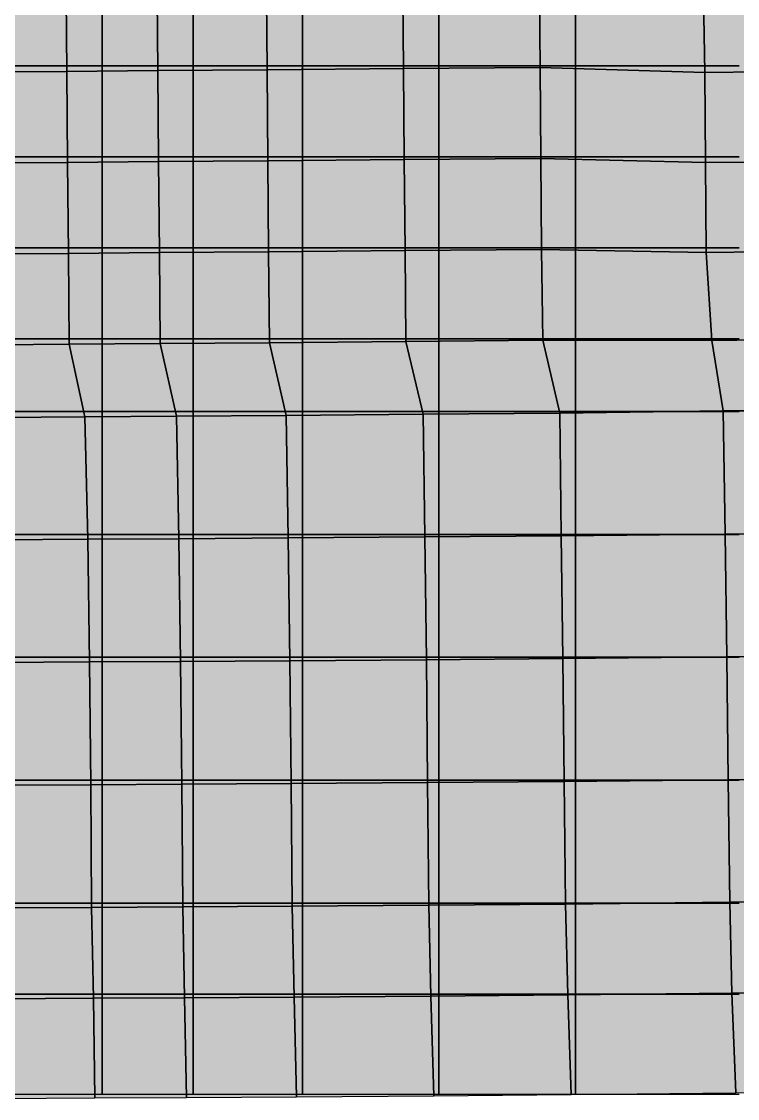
# Model space of a CAD drawing. Header units: inches. Extents: x -100 to 100, y -42 to 41.
# Drawn here: x 31.41 to 39.28, y -41.45 to -29.61 of the extents above; entities that cross this region are included whole.
import ezdxf

# ---------------------------------------------------------------- set-up
doc = ezdxf.new("R2010")
doc.units = ezdxf.units.IN
doc.header["$MEASUREMENT"] = 0
for name, color, linetype in [('Mesh-Ag1', 7, 'Continuous'), ('Mesh-CDM(50%)_Ac1①', 7, 'Continuous'), ('Mesh-CDM(50%)_Acs', 7, 'Continuous'), ('Mesh-Dc1', 7, 'Continuous'), ('Mesh-Dg1', 7, 'Continuous'), ('Mesh-Ds1', 7, 'Continuous'), ('Mesh-MPC', 7, 'Continuous'), ('Mesh-SCP(30%)_Ac1①', 7, 'Continuous'), ('Mesh-SCP(30%)_Acs', 7, 'Continuous'), ('Undeformed Mesh-Ag1', 7, 'Continuous'), ('Undeformed Mesh-CDM(50%)_Ac1①', 7, 'Continuous'), ('Undeformed Mesh-CDM(50%)_Acs', 7, 'Continuous'), ('Undeformed Mesh-Dc1', 7, 'Continuous'), ('Undeformed Mesh-Dg1', 7, 'Continuous'), ('Undeformed Mesh-Ds1', 7, 'Continuous'), ('Undeformed Mesh-MPC', 7, 'Continuous'), ('Undeformed Mesh-SCP(30%)_Ac1①', 7, 'Continuous'), ('Undeformed Mesh-SCP(30%)_Acs', 7, 'Continuous')]:
    doc.layers.add(name, color=color, linetype=linetype)

msp = doc.modelspace()

# ---------------------------------------------------------------- linework, layer by layer
at = {"color": 7, "true_color": 0xffffff, "transparency": 33554687}
for p, q in [((37.1109, -30.11954), (37.1109, -30.11954)), ((37.12, -31.11919), (37.12, -31.11919)), ((37.1284, -32.11906), (37.1284, -32.11906)), ((37.1408, -33.11653), (37.1408, -33.11653))]:
    msp.add_line(p, q, dxfattribs=at)
for points in [[(30.7978, -28.57143), (31.9108, -30.16233), (31.898, -28.56258)], [(30.7978, -28.57143), (30.8105, -30.17102), (31.9108, -30.16233)], [(32.8981, -28.55443), (31.898, -28.56258), (31.9108, -30.16233)], [(32.8981, -28.55443), (31.9108, -30.16233), (32.911, -30.15406)], [(34.0982, -28.54417), (32.8981, -28.55443), (32.911, -30.15406)], [(34.0982, -28.54417), (32.911, -30.15406), (34.1111, -30.1442)], [(35.598, -28.53149), (34.0982, -28.54417), (34.1111, -30.1442)], [(35.598, -28.53149), (34.1111, -30.1442), (35.6113, -30.13141)], [(37.0978, -28.51874), (35.598, -28.53149), (35.6113, -30.13141)], [(37.0978, -28.51874), (35.6113, -30.13141), (37.1109, -30.11954)], [(38.8965, -28.58431), (37.0978, -28.51874), (37.1109, -30.11954)], [(38.8965, -28.58431), (37.1109, -30.11954), (38.9227, -30.17404)], [(40.4004, -28.56038), (38.8965, -28.58431), (38.9227, -30.17404)], [(40.4004, -28.56038), (38.9227, -30.17404), (40.4284, -30.16042)], [(30.8105, -30.17102), (31.919, -31.162), (31.9108, -30.16233)], [(30.8105, -30.17102), (30.8187, -31.17078), (31.919, -31.162)], [(31.919, -31.162), (32.911, -30.15406), (31.9108, -30.16233)], [(31.919, -31.162), (32.9192, -31.15396), (32.911, -30.15406)], [(32.9192, -31.15396), (34.1111, -30.1442), (32.911, -30.15406)], [(32.9192, -31.15396), (34.1195, -31.1439), (34.1111, -30.1442)], [(35.6195, -31.1316), (35.6113, -30.13141), (34.1111, -30.1442)], [(35.6195, -31.1316), (34.1111, -30.1442), (34.1195, -31.1439)], [(37.12, -31.11919), (37.1109, -30.11954), (35.6113, -30.13141)], [(37.12, -31.11919), (35.6113, -30.13141), (35.6195, -31.1316)], [(37.1109, -30.11954), (37.12, -31.11919), (38.9289, -31.16291)], [(37.1109, -30.11954), (38.9289, -31.16291), (38.9227, -30.17404)], [(38.9289, -31.16291), (40.4284, -30.16042), (38.9227, -30.17404)], [(38.9289, -31.16291), (40.446, -31.15634), (40.4284, -30.16042)], [(31.919, -31.162), (30.8187, -31.17078), (30.8269, -32.17039)], [(31.919, -31.162), (30.8269, -32.17039), (31.9273, -32.16177)], [(32.9192, -31.15396), (31.919, -31.162), (31.9273, -32.16177)], [(32.9192, -31.15396), (31.9273, -32.16177), (32.9276, -32.15364)], [(34.1195, -31.1439), (32.9192, -31.15396), (32.9276, -32.15364)], [(34.1195, -31.1439), (32.9276, -32.15364), (34.1278, -32.14382)], [(35.6195, -31.1316), (34.1195, -31.1439), (34.1278, -32.14382)], [(35.6195, -31.1316), (34.1278, -32.14382), (35.6283, -32.13128)], [(37.12, -31.11919), (35.6195, -31.1316), (35.6283, -32.13128)], [(37.12, -31.11919), (35.6283, -32.13128), (37.1284, -32.11906)], [(37.12, -31.11919), (37.1284, -32.11906), (38.9369, -32.15333)], [(37.12, -31.11919), (38.9369, -32.15333), (38.9289, -31.16291)], [(40.446, -31.15634), (38.9289, -31.16291), (38.9369, -32.15333)], [(40.446, -31.15634), (38.9369, -32.15333), (40.4717, -32.1314)], [(30.8354, -33.17001), (31.9273, -32.16177), (30.8269, -32.17039)], [(30.8354, -33.17001), (31.9359, -33.16136), (31.9273, -32.16177)], [(31.9359, -33.16136), (32.9276, -32.15364), (31.9273, -32.16177)], [(31.9359, -33.16136), (32.9362, -33.15346), (32.9276, -32.15364)], [(32.9362, -33.15346), (34.1278, -32.14382), (32.9276, -32.15364)], [(32.9362, -33.15346), (34.1366, -33.14352), (34.1278, -32.14382)], [(34.1366, -33.14352), (35.6283, -32.13128), (34.1278, -32.14382)], [(34.1366, -33.14352), (35.6368, -33.13104), (35.6283, -32.13128)], [(35.6368, -33.13104), (37.1284, -32.11906), (35.6283, -32.13128)], [(35.6368, -33.13104), (37.1408, -33.11653), (37.1284, -32.11906)], [(37.1408, -33.11653), (38.9369, -32.15333), (37.1284, -32.11906)], [(37.1408, -33.11653), (39.0008, -33.11781), (38.9369, -32.15333)], [(39.0008, -33.11781), (40.4717, -32.1314), (38.9369, -32.15333)], [(39.0008, -33.11781), (40.5642, -33.101452), (40.4717, -32.1314)], [(35.8259, -33.92874), (37.1408, -33.11653), (35.6368, -33.13104)], [(35.8259, -33.92874), (37.3274, -33.91586), (37.1408, -33.11653)], [(37.3274, -33.91586), (39.0008, -33.11781), (37.1408, -33.11653)], [(37.3274, -33.91586), (39.1233, -33.893619), (39.0008, -33.11781)], [(39.1233, -33.893619), (40.5642, -33.101452), (39.0008, -33.11781)], [(39.1233, -33.893619), (40.6239, -33.891562), (40.5642, -33.101452)], [(31.002, -33.96636), (31.9359, -33.16136), (30.8354, -33.17001)], [(31.002, -33.96636), (32.1093, -33.95934), (31.9359, -33.16136)], [(32.1093, -33.95934), (32.9362, -33.15346), (31.9359, -33.16136)], [(32.1093, -33.95934), (33.115, -33.9507), (32.9362, -33.15346)], [(33.115, -33.9507), (34.1366, -33.14352), (32.9362, -33.15346)], [(33.115, -33.9507), (34.3202, -33.94258), (34.1366, -33.14352)], [(34.3202, -33.94258), (35.6368, -33.13104), (34.1366, -33.14352)], [(34.3202, -33.94258), (35.8259, -33.92874), (35.6368, -33.13104)], [(32.1093, -33.95934), (33.1426, -35.29687), (33.115, -33.9507)], [(34.3443, -35.28867), (34.3202, -33.94258), (33.115, -33.9507)], [(34.3443, -35.28867), (33.115, -33.9507), (33.1426, -35.29687)], [(34.3443, -35.28867), (35.8259, -33.92874), (34.3202, -33.94258)], [(34.3443, -35.28867), (35.844, -35.2777), (35.8259, -33.92874)], [(35.844, -35.2777), (37.3274, -33.91586), (35.8259, -33.92874)], [(35.844, -35.2777), (37.3445, -35.26504), (37.3274, -33.91586)], [(37.3445, -35.26504), (39.1233, -33.893619), (37.3274, -33.91586)], [(37.3445, -35.26504), (39.1457, -35.246498), (39.1233, -33.893619)], [(39.1457, -35.246498), (40.6239, -33.891562), (39.1233, -33.893619)], [(39.1457, -35.246498), (40.6482, -35.23594), (40.6239, -33.891562)], [(31.002, -33.96636), (32.1406, -35.30276), (32.1093, -33.95934)], [(31.002, -33.96636), (31.0368, -35.30927), (32.1406, -35.30276)], [(32.1093, -33.95934), (32.1406, -35.30276), (33.1426, -35.29687)], [(37.3624, -36.61406), (39.1457, -35.246498), (37.3445, -35.26504)], [(37.3624, -36.61406), (39.1632, -36.595868), (39.1457, -35.246498)], [(39.1632, -36.595868), (40.6482, -35.23594), (39.1457, -35.246498)], [(39.1632, -36.595868), (40.6656, -36.58221), (40.6482, -35.23594)], [(31.0368, -35.30927), (32.1594, -36.65059), (32.1406, -35.30276)], [(31.0368, -35.30927), (31.0584, -36.65559), (32.1594, -36.65059)], [(32.1594, -36.65059), (33.1426, -35.29687), (32.1406, -35.30276)], [(32.1594, -36.65059), (33.1601, -36.64527), (33.1426, -35.29687)], [(33.1601, -36.64527), (34.3443, -35.28867), (33.1426, -35.29687)], [(33.1601, -36.64527), (34.3603, -36.63813), (34.3443, -35.28867)], [(34.3603, -36.63813), (35.844, -35.2777), (34.3443, -35.28867)], [(34.3603, -36.63813), (35.8615, -36.62739), (35.844, -35.2777)], [(35.8615, -36.62739), (37.3445, -35.26504), (35.844, -35.2777)], [(35.8615, -36.62739), (37.3624, -36.61406), (37.3445, -35.26504)], [(31.0584, -36.65559), (32.1727, -37.99956), (32.1594, -36.65059)], [(31.0584, -36.65559), (31.0717, -38.00423), (32.1727, -37.99956)], [(32.1594, -36.65059), (33.1733, -37.9945), (33.1601, -36.64527)], [(32.1594, -36.65059), (32.1727, -37.99956), (33.1733, -37.9945)], [(33.1601, -36.64527), (34.3746, -37.98712), (34.3603, -36.63813)], [(33.1601, -36.64527), (33.1733, -37.9945), (34.3746, -37.98712)], [(35.8759, -37.97621), (35.8615, -36.62739), (34.3603, -36.63813)], [(35.8759, -37.97621), (34.3603, -36.63813), (34.3746, -37.98712)], [(35.8759, -37.97621), (37.3624, -36.61406), (35.8615, -36.62739)], [(35.8759, -37.97621), (37.3773, -37.96308), (37.3624, -36.61406)], [(37.3773, -37.96308), (39.1632, -36.595868), (37.3624, -36.61406)], [(37.3773, -37.96308), (39.1796, -37.944491), (39.1632, -36.595868)], [(39.1796, -37.944491), (40.6656, -36.58221), (39.1632, -36.595868)], [(39.1796, -37.944491), (40.6835, -37.92792), (40.6656, -36.58221)], [(35.8891, -39.32432), (35.8759, -37.97621), (34.3746, -37.98712)], [(37.3773, -37.96308), (35.8759, -37.97621), (35.8891, -39.32432)], [(37.3773, -37.96308), (35.8891, -39.32432), (37.3923, -39.3108)], [(37.3923, -39.3108), (39.1796, -37.944491), (37.3773, -37.96308)], [(37.3923, -39.3108), (39.1972, -39.291363), (39.1796, -37.944491)], [(39.1972, -39.291363), (40.6835, -37.92792), (39.1796, -37.944491)], [(39.1972, -39.291363), (40.70237, -39.2729), (40.6835, -37.92792)], [(31.0717, -38.00423), (32.1826, -39.34798), (32.1727, -37.99956)], [(31.0717, -38.00423), (31.081, -39.3526), (32.1826, -39.34798)], [(33.1733, -37.9945), (32.1727, -37.99956), (32.1826, -39.34798)], [(33.1733, -37.9945), (32.1826, -39.34798), (33.1845, -39.3427)], [(33.1845, -39.3427), (34.3746, -37.98712), (33.1733, -37.9945)], [(33.1845, -39.3427), (34.3863, -39.33539), (34.3746, -37.98712)], [(35.8891, -39.32432), (34.3746, -37.98712), (34.3863, -39.33539)], [(40.70237, -39.2729), (39.1972, -39.291363), (39.2203, -40.28828)], [(40.70237, -39.2729), (39.2203, -40.28828), (40.726, -40.26872)], [(31.0998, -40.35055), (32.1826, -39.34798), (31.081, -39.3526)], [(31.0998, -40.35055), (32.20272, -40.34586), (32.1826, -39.34798)], [(32.20272, -40.34586), (33.1845, -39.3427), (32.1826, -39.34798)], [(32.20272, -40.34586), (33.20492, -40.34069), (33.1845, -39.3427)], [(34.3863, -39.33539), (33.1845, -39.3427), (33.20492, -40.34069)], [(34.3863, -39.33539), (33.20492, -40.34069), (34.40795, -40.33337)], [(35.91147, -40.32213), (35.8891, -39.32432), (34.3863, -39.33539)], [(35.91147, -40.32213), (34.3863, -39.33539), (34.40795, -40.33337)], [(35.91147, -40.32213), (37.3923, -39.3108), (35.8891, -39.32432)], [(35.91147, -40.32213), (37.41526, -40.30833), (37.3923, -39.3108)], [(39.1972, -39.291363), (37.3923, -39.3108), (37.41526, -40.30833)], [(39.1972, -39.291363), (37.41526, -40.30833), (39.2203, -40.28828)], [(32.20272, -40.34586), (31.0998, -40.35055), (31.11393, -41.44674)], [(32.20272, -40.34586), (31.11393, -41.44674), (32.21912, -41.4415)], [(33.20492, -40.34069), (32.20272, -40.34586), (32.21912, -41.4415)], [(33.20492, -40.34069), (32.21912, -41.4415), (33.22536, -41.43577)], [(34.43329, -41.42824), (34.40795, -40.33337), (33.20492, -40.34069)], [(34.43329, -41.42824), (33.20492, -40.34069), (33.22536, -41.43577)], [(35.944, -41.41682), (35.91147, -40.32213), (34.40795, -40.33337)], [(35.944, -41.41682), (34.40795, -40.33337), (34.43329, -41.42824)], [(37.41526, -40.30833), (35.91147, -40.32213), (35.944, -41.41682)], [(37.41526, -40.30833), (35.944, -41.41682), (37.45361, -41.403817)], [(37.41526, -40.30833), (39.26209, -41.38452), (39.2203, -40.28828)], [(37.41526, -40.30833), (37.45361, -41.403817), (39.26209, -41.38452)], [(40.726, -40.26872), (39.2203, -40.28828), (39.26209, -41.38452)], [(40.726, -40.26872), (39.26209, -41.38452), (40.76522, -41.366)]]:
    msp.add_solid(points, dxfattribs=at)
at = {"layer": 'Mesh-Ag1', "color": 18, "true_color": 0x000000, "transparency": 33554559}
for p, q in [((37.1408, -33.11653), (35.6368, -33.13104)), ((37.3274, -33.91586), (37.1408, -33.11653)), ((39.0008, -33.11781), (37.1408, -33.11653)), ((37.1408, -33.11653), (37.3274, -33.91586)), ((40.5642, -33.101452), (39.0008, -33.11781)), ((39.1233, -33.893619), (39.0008, -33.11781)), ((39.0008, -33.11781), (39.1233, -33.893619)), ((31.9359, -33.16136), (30.8354, -33.17001)), ((32.9362, -33.15346), (31.9359, -33.16136)), ((32.1093, -33.95934), (31.9359, -33.16136)), ((31.9359, -33.16136), (32.1093, -33.95934)), ((34.1366, -33.14352), (32.9362, -33.15346)), ((33.115, -33.9507), (32.9362, -33.15346)), ((32.9362, -33.15346), (33.115, -33.9507)), ((35.6368, -33.13104), (34.1366, -33.14352)), ((34.3202, -33.94258), (34.1366, -33.14352)), ((34.1366, -33.14352), (34.3202, -33.94258)), ((35.8259, -33.92874), (35.6368, -33.13104)), ((35.6368, -33.13104), (35.8259, -33.92874)), ((32.1093, -33.95934), (33.115, -33.9507)), ((33.115, -33.9507), (34.3202, -33.94258)), ((34.3202, -33.94258), (35.8259, -33.92874)), ((35.8259, -33.92874), (37.3274, -33.91586)), ((37.3274, -33.91586), (39.1233, -33.893619)), ((39.1233, -33.893619), (40.6239, -33.891562)), ((31.002, -33.96636), (32.1093, -33.95934))]:
    msp.add_line(p, q, dxfattribs=at)
at = {"layer": 'Mesh-CDM(50%)_Ac1①', "color": 18, "true_color": 0x000000, "transparency": 33554559}
for p, q in [((31.9108, -30.16233), (31.898, -28.56258)), ((31.898, -28.56258), (31.9108, -30.16233)), ((32.911, -30.15406), (32.8981, -28.55443)), ((32.8981, -28.55443), (32.911, -30.15406)), ((34.1111, -30.1442), (34.0982, -28.54417)), ((34.0982, -28.54417), (34.1111, -30.1442)), ((35.6113, -30.13141), (35.598, -28.53149)), ((35.598, -28.53149), (35.6113, -30.13141)), ((37.1109, -30.11954), (37.0978, -28.51874)), ((30.8105, -30.17102), (31.9108, -30.16233)), ((31.9108, -30.16233), (32.911, -30.15406)), ((32.911, -30.15406), (34.1111, -30.1442)), ((34.1111, -30.1442), (35.6113, -30.13141)), ((35.6113, -30.13141), (37.1109, -30.11954))]:
    msp.add_line(p, q, dxfattribs=at)
at = {"layer": 'Mesh-CDM(50%)_Acs', "color": 18, "true_color": 0x000000, "transparency": 33554559}
for p, q in [((31.9108, -30.16233), (30.8105, -30.17102)), ((32.911, -30.15406), (31.9108, -30.16233)), ((31.919, -31.162), (31.9108, -30.16233)), ((31.9108, -30.16233), (31.919, -31.162)), ((34.1111, -30.1442), (32.911, -30.15406)), ((32.9192, -31.15396), (32.911, -30.15406)), ((32.911, -30.15406), (32.9192, -31.15396)), ((35.6113, -30.13141), (34.1111, -30.1442)), ((34.1195, -31.1439), (34.1111, -30.1442)), ((34.1111, -30.1442), (34.1195, -31.1439)), ((37.1109, -30.11954), (35.6113, -30.13141)), ((35.6195, -31.1316), (35.6113, -30.13141)), ((35.6113, -30.13141), (35.6195, -31.1316)), ((37.12, -31.11919), (37.1109, -30.11954)), ((31.919, -31.162), (30.8187, -31.17078)), ((30.8187, -31.17078), (31.919, -31.162)), ((32.9192, -31.15396), (31.919, -31.162)), ((31.919, -31.162), (32.9192, -31.15396)), ((31.9273, -32.16177), (31.919, -31.162)), ((31.919, -31.162), (31.9273, -32.16177)), ((34.1195, -31.1439), (32.9192, -31.15396)), ((32.9192, -31.15396), (34.1195, -31.1439)), ((32.9276, -32.15364), (32.9192, -31.15396)), ((32.9192, -31.15396), (32.9276, -32.15364)), ((35.6195, -31.1316), (34.1195, -31.1439)), ((34.1195, -31.1439), (35.6195, -31.1316)), ((34.1278, -32.14382), (34.1195, -31.1439)), ((34.1195, -31.1439), (34.1278, -32.14382)), ((37.12, -31.11919), (35.6195, -31.1316)), ((35.6195, -31.1316), (37.12, -31.11919)), ((35.6283, -32.13128), (35.6195, -31.1316)), ((35.6195, -31.1316), (35.6283, -32.13128)), ((37.1284, -32.11906), (37.12, -31.11919)), ((31.9273, -32.16177), (30.8269, -32.17039)), ((30.8269, -32.17039), (31.9273, -32.16177)), ((32.9276, -32.15364), (31.9273, -32.16177)), ((31.9273, -32.16177), (32.9276, -32.15364)), ((31.9359, -33.16136), (31.9273, -32.16177)), ((31.9273, -32.16177), (31.9359, -33.16136)), ((34.1278, -32.14382), (32.9276, -32.15364)), ((32.9276, -32.15364), (34.1278, -32.14382)), ((32.9362, -33.15346), (32.9276, -32.15364)), ((32.9276, -32.15364), (32.9362, -33.15346)), ((35.6283, -32.13128), (34.1278, -32.14382)), ((34.1278, -32.14382), (35.6283, -32.13128)), ((34.1366, -33.14352), (34.1278, -32.14382)), ((34.1278, -32.14382), (34.1366, -33.14352)), ((37.1284, -32.11906), (35.6283, -32.13128)), ((35.6283, -32.13128), (37.1284, -32.11906)), ((35.6368, -33.13104), (35.6283, -32.13128)), ((35.6283, -32.13128), (35.6368, -33.13104)), ((37.1408, -33.11653), (37.1284, -32.11906)), ((35.6368, -33.13104), (37.1408, -33.11653)), ((30.8354, -33.17001), (31.9359, -33.16136)), ((31.9359, -33.16136), (32.9362, -33.15346)), ((32.9362, -33.15346), (34.1366, -33.14352)), ((34.1366, -33.14352), (35.6368, -33.13104))]:
    msp.add_line(p, q, dxfattribs=at)
at = {"layer": 'Mesh-Dc1', "color": 18, "true_color": 0x000000, "transparency": 33554559}
for p, q in [((33.115, -33.9507), (32.1093, -33.95934)), ((34.3202, -33.94258), (33.115, -33.9507)), ((33.1426, -35.29687), (33.115, -33.9507)), ((33.115, -33.9507), (33.1426, -35.29687)), ((35.8259, -33.92874), (34.3202, -33.94258)), ((34.3443, -35.28867), (34.3202, -33.94258)), ((34.3202, -33.94258), (34.3443, -35.28867)), ((37.3274, -33.91586), (35.8259, -33.92874)), ((35.844, -35.2777), (35.8259, -33.92874)), ((35.8259, -33.92874), (35.844, -35.2777)), ((39.1233, -33.893619), (37.3274, -33.91586)), ((37.3445, -35.26504), (37.3274, -33.91586)), ((37.3274, -33.91586), (37.3445, -35.26504)), ((40.6239, -33.891562), (39.1233, -33.893619)), ((39.1457, -35.246498), (39.1233, -33.893619)), ((39.1233, -33.893619), (39.1457, -35.246498)), ((32.1093, -33.95934), (31.002, -33.96636)), ((32.1406, -35.30276), (32.1093, -33.95934)), ((32.1093, -33.95934), (32.1406, -35.30276)), ((39.1457, -35.246498), (37.3445, -35.26504)), ((37.3445, -35.26504), (39.1457, -35.246498)), ((40.6482, -35.23594), (39.1457, -35.246498)), ((39.1457, -35.246498), (40.6482, -35.23594)), ((39.1632, -36.595868), (39.1457, -35.246498)), ((39.1457, -35.246498), (39.1632, -36.595868)), ((32.1406, -35.30276), (31.0368, -35.30927)), ((31.0368, -35.30927), (32.1406, -35.30276)), ((33.1426, -35.29687), (32.1406, -35.30276)), ((32.1406, -35.30276), (33.1426, -35.29687)), ((32.1594, -36.65059), (32.1406, -35.30276)), ((32.1406, -35.30276), (32.1594, -36.65059)), ((34.3443, -35.28867), (33.1426, -35.29687)), ((33.1426, -35.29687), (34.3443, -35.28867)), ((33.1601, -36.64527), (33.1426, -35.29687)), ((33.1426, -35.29687), (33.1601, -36.64527)), ((35.844, -35.2777), (34.3443, -35.28867)), ((34.3443, -35.28867), (35.844, -35.2777)), ((34.3603, -36.63813), (34.3443, -35.28867)), ((34.3443, -35.28867), (34.3603, -36.63813)), ((37.3445, -35.26504), (35.844, -35.2777)), ((35.844, -35.2777), (37.3445, -35.26504)), ((35.8615, -36.62739), (35.844, -35.2777)), ((35.844, -35.2777), (35.8615, -36.62739)), ((37.3624, -36.61406), (37.3445, -35.26504)), ((37.3445, -35.26504), (37.3624, -36.61406)), ((32.1594, -36.65059), (31.0584, -36.65559)), ((31.0584, -36.65559), (32.1594, -36.65059)), ((33.1601, -36.64527), (32.1594, -36.65059)), ((32.1594, -36.65059), (33.1601, -36.64527)), ((32.1727, -37.99956), (32.1594, -36.65059)), ((32.1594, -36.65059), (32.1727, -37.99956)), ((34.3603, -36.63813), (33.1601, -36.64527)), ((33.1601, -36.64527), (34.3603, -36.63813)), ((33.1733, -37.9945), (33.1601, -36.64527)), ((33.1601, -36.64527), (33.1733, -37.9945)), ((35.8615, -36.62739), (34.3603, -36.63813)), ((34.3603, -36.63813), (35.8615, -36.62739)), ((34.3746, -37.98712), (34.3603, -36.63813)), ((34.3603, -36.63813), (34.3746, -37.98712)), ((37.3624, -36.61406), (35.8615, -36.62739)), ((35.8615, -36.62739), (37.3624, -36.61406)), ((35.8759, -37.97621), (35.8615, -36.62739)), ((35.8615, -36.62739), (35.8759, -37.97621)), ((39.1632, -36.595868), (37.3624, -36.61406)), ((37.3624, -36.61406), (39.1632, -36.595868)), ((37.3773, -37.96308), (37.3624, -36.61406)), ((37.3624, -36.61406), (37.3773, -37.96308)), ((40.6656, -36.58221), (39.1632, -36.595868)), ((39.1632, -36.595868), (40.6656, -36.58221)), ((39.1796, -37.944491), (39.1632, -36.595868)), ((39.1632, -36.595868), (39.1796, -37.944491)), ((34.3746, -37.98712), (35.8759, -37.97621)), ((35.8759, -37.97621), (34.3746, -37.98712)), ((37.3773, -37.96308), (35.8759, -37.97621)), ((35.8759, -37.97621), (37.3773, -37.96308)), ((35.8891, -39.32432), (35.8759, -37.97621)), ((35.8759, -37.97621), (35.8891, -39.32432)), ((39.1796, -37.944491), (37.3773, -37.96308)), ((37.3773, -37.96308), (39.1796, -37.944491)), ((37.3923, -39.3108), (37.3773, -37.96308)), ((37.3773, -37.96308), (37.3923, -39.3108)), ((40.6835, -37.92792), (39.1796, -37.944491)), ((39.1796, -37.944491), (40.6835, -37.92792)), ((39.1972, -39.291363), (39.1796, -37.944491)), ((39.1796, -37.944491), (39.1972, -39.291363)), ((32.1727, -37.99956), (31.0717, -38.00423)), ((31.0717, -38.00423), (32.1727, -37.99956)), ((33.1733, -37.9945), (32.1727, -37.99956)), ((32.1727, -37.99956), (33.1733, -37.9945)), ((32.1826, -39.34798), (32.1727, -37.99956)), ((32.1727, -37.99956), (32.1826, -39.34798)), ((34.3746, -37.98712), (33.1733, -37.9945)), ((33.1733, -37.9945), (34.3746, -37.98712)), ((33.1845, -39.3427), (33.1733, -37.9945)), ((33.1733, -37.9945), (33.1845, -39.3427)), ((34.3863, -39.33539), (34.3746, -37.98712)), ((34.3746, -37.98712), (34.3863, -39.33539)), ((39.1972, -39.291363), (40.70237, -39.2729)), ((31.081, -39.3526), (32.1826, -39.34798)), ((32.1826, -39.34798), (33.1845, -39.3427)), ((33.1845, -39.3427), (34.3863, -39.33539)), ((34.3863, -39.33539), (35.8891, -39.32432)), ((35.8891, -39.32432), (37.3923, -39.3108)), ((37.3923, -39.3108), (39.1972, -39.291363))]:
    msp.add_line(p, q, dxfattribs=at)
at = {"layer": 'Mesh-Dg1', "color": 18, "true_color": 0x000000, "transparency": 33554559}
for p, q in [((32.20272, -40.34586), (31.0998, -40.35055)), ((33.20492, -40.34069), (32.20272, -40.34586)), ((32.21912, -41.4415), (32.20272, -40.34586)), ((32.20272, -40.34586), (32.21912, -41.4415)), ((34.40795, -40.33337), (33.20492, -40.34069)), ((33.22536, -41.43577), (33.20492, -40.34069)), ((33.20492, -40.34069), (33.22536, -41.43577)), ((35.91147, -40.32213), (34.40795, -40.33337)), ((34.43329, -41.42824), (34.40795, -40.33337)), ((34.40795, -40.33337), (34.43329, -41.42824)), ((37.41526, -40.30833), (35.91147, -40.32213)), ((35.944, -41.41682), (35.91147, -40.32213)), ((35.91147, -40.32213), (35.944, -41.41682)), ((39.2203, -40.28828), (37.41526, -40.30833)), ((37.45361, -41.403817), (37.41526, -40.30833)), ((37.41526, -40.30833), (37.45361, -41.403817)), ((40.726, -40.26872), (39.2203, -40.28828)), ((39.26209, -41.38452), (39.2203, -40.28828)), ((39.2203, -40.28828), (39.26209, -41.38452)), ((35.944, -41.41682), (37.45361, -41.403817)), ((37.45361, -41.403817), (39.26209, -41.38452)), ((39.26209, -41.38452), (40.76522, -41.366)), ((31.11393, -41.44674), (32.21912, -41.4415)), ((32.21912, -41.4415), (33.22536, -41.43577)), ((33.22536, -41.43577), (34.43329, -41.42824)), ((34.43329, -41.42824), (35.944, -41.41682))]:
    msp.add_line(p, q, dxfattribs=at)
at = {"layer": 'Mesh-Ds1', "color": 18, "true_color": 0x000000, "transparency": 33554559}
for p, q in [((40.70237, -39.2729), (39.1972, -39.291363)), ((32.1826, -39.34798), (31.081, -39.3526)), ((33.1845, -39.3427), (32.1826, -39.34798)), ((32.20272, -40.34586), (32.1826, -39.34798)), ((32.1826, -39.34798), (32.20272, -40.34586)), ((34.3863, -39.33539), (33.1845, -39.3427)), ((33.20492, -40.34069), (33.1845, -39.3427)), ((33.1845, -39.3427), (33.20492, -40.34069)), ((35.8891, -39.32432), (34.3863, -39.33539)), ((34.40795, -40.33337), (34.3863, -39.33539)), ((34.3863, -39.33539), (34.40795, -40.33337)), ((37.3923, -39.3108), (35.8891, -39.32432)), ((35.91147, -40.32213), (35.8891, -39.32432)), ((35.8891, -39.32432), (35.91147, -40.32213)), ((39.1972, -39.291363), (37.3923, -39.3108)), ((37.41526, -40.30833), (37.3923, -39.3108)), ((37.3923, -39.3108), (37.41526, -40.30833)), ((39.2203, -40.28828), (39.1972, -39.291363)), ((39.1972, -39.291363), (39.2203, -40.28828)), ((31.0998, -40.35055), (32.20272, -40.34586)), ((32.20272, -40.34586), (33.20492, -40.34069)), ((33.20492, -40.34069), (34.40795, -40.33337)), ((34.40795, -40.33337), (35.91147, -40.32213)), ((35.91147, -40.32213), (37.41526, -40.30833)), ((37.41526, -40.30833), (39.2203, -40.28828)), ((39.2203, -40.28828), (40.726, -40.26872))]:
    msp.add_line(p, q, dxfattribs=at)
at = {"layer": 'Mesh-MPC', "color": 18, "true_color": 0x000000, "transparency": 33554559}
for p, q in [((37.1109, -30.11954), (37.1109, -30.11954)), ((37.12, -31.11919), (37.12, -31.11919)), ((37.1284, -32.11906), (37.1284, -32.11906)), ((37.1408, -33.11653), (37.1408, -33.11653))]:
    msp.add_line(p, q, dxfattribs=at)
at = {"layer": 'Mesh-SCP(30%)_Ac1①', "color": 18, "true_color": 0x000000, "transparency": 33554559}
for p, q in [((37.0978, -28.51874), (37.1109, -30.11954)), ((38.9227, -30.17404), (38.8965, -28.58431)), ((38.8965, -28.58431), (38.9227, -30.17404)), ((37.1109, -30.11954), (38.9227, -30.17404)), ((38.9227, -30.17404), (40.4284, -30.16042))]:
    msp.add_line(p, q, dxfattribs=at)
at = {"layer": 'Mesh-SCP(30%)_Acs', "color": 18, "true_color": 0x000000, "transparency": 33554559}
for p, q in [((37.1109, -30.11954), (37.12, -31.11919)), ((38.9227, -30.17404), (37.1109, -30.11954)), ((40.4284, -30.16042), (38.9227, -30.17404)), ((38.9289, -31.16291), (38.9227, -30.17404)), ((38.9227, -30.17404), (38.9289, -31.16291)), ((37.12, -31.11919), (37.1284, -32.11906)), ((38.9289, -31.16291), (37.12, -31.11919)), ((37.12, -31.11919), (38.9289, -31.16291)), ((40.446, -31.15634), (38.9289, -31.16291)), ((38.9289, -31.16291), (40.446, -31.15634)), ((38.9369, -32.15333), (38.9289, -31.16291)), ((38.9289, -31.16291), (38.9369, -32.15333)), ((38.9369, -32.15333), (37.1284, -32.11906)), ((37.1284, -32.11906), (37.1408, -33.11653)), ((37.1284, -32.11906), (38.9369, -32.15333)), ((38.9369, -32.15333), (40.4717, -32.1314)), ((40.4717, -32.1314), (38.9369, -32.15333)), ((39.0008, -33.11781), (38.9369, -32.15333)), ((38.9369, -32.15333), (39.0008, -33.11781)), ((37.1408, -33.11653), (39.0008, -33.11781)), ((39.0008, -33.11781), (40.5642, -33.101452))]:
    msp.add_line(p, q, dxfattribs=at)
at = {"layer": 'Undeformed Mesh-Ag1', "color": 1, "true_color": 0xff0000, "transparency": 33554687}
for p, q in [((32.3, -33.1), (31.2, -33.1)), ((32.3, -33.9), (32.3, -33.1)), ((33.3, -33.1), (32.3, -33.1)), ((32.3, -33.1), (32.3, -33.9)), ((33.3, -33.9), (33.3, -33.1)), ((34.5, -33.1), (33.3, -33.1)), ((33.3, -33.1), (33.3, -33.9)), ((34.5, -33.9), (34.5, -33.1)), ((36, -33.1), (34.5, -33.1)), ((34.5, -33.1), (34.5, -33.9)), ((36, -33.9), (36, -33.1)), ((37.5, -33.1), (36, -33.1)), ((36, -33.1), (36, -33.9)), ((37.5, -33.9), (37.5, -33.1)), ((39.3, -33.1), (37.5, -33.1)), ((37.5, -33.1), (37.5, -33.9)), ((31.2, -33.9), (32.3, -33.9)), ((32.3, -33.9), (33.3, -33.9)), ((33.3, -33.9), (34.5, -33.9)), ((34.5, -33.9), (36, -33.9)), ((36, -33.9), (37.5, -33.9)), ((37.5, -33.9), (39.3, -33.9))]:
    msp.add_line(p, q, dxfattribs=at)
at = {"layer": 'Undeformed Mesh-CDM(50%)_Ac1①', "color": 1, "true_color": 0xff0000, "transparency": 33554687}
for p, q in [((32.3, -30.1), (32.3, -28.5)), ((32.3, -28.5), (32.3, -30.1)), ((33.3, -30.1), (33.3, -28.5)), ((33.3, -28.5), (33.3, -30.1)), ((34.5, -30.1), (34.5, -28.5)), ((34.5, -28.5), (34.5, -30.1)), ((36, -30.1), (36, -28.5)), ((36, -28.5), (36, -30.1)), ((37.5, -30.1), (37.5, -28.5)), ((31.2, -30.1), (32.3, -30.1)), ((32.3, -30.1), (33.3, -30.1)), ((33.3, -30.1), (34.5, -30.1)), ((34.5, -30.1), (36, -30.1)), ((36, -30.1), (37.5, -30.1))]:
    msp.add_line(p, q, dxfattribs=at)
at = {"layer": 'Undeformed Mesh-CDM(50%)_Acs', "color": 1, "true_color": 0xff0000, "transparency": 33554687}
for p, q in [((32.3, -30.1), (31.2, -30.1)), ((32.3, -31.1), (32.3, -30.1)), ((33.3, -30.1), (32.3, -30.1)), ((32.3, -30.1), (32.3, -31.1)), ((33.3, -31.1), (33.3, -30.1)), ((34.5, -30.1), (33.3, -30.1)), ((33.3, -30.1), (33.3, -31.1)), ((34.5, -31.1), (34.5, -30.1)), ((36, -30.1), (34.5, -30.1)), ((34.5, -30.1), (34.5, -31.1)), ((36, -31.1), (36, -30.1)), ((37.5, -30.1), (36, -30.1)), ((36, -30.1), (36, -31.1)), ((37.5, -31.1), (37.5, -30.1)), ((32.3, -31.1), (31.2, -31.1)), ((31.2, -31.1), (32.3, -31.1)), ((32.3, -32.1), (32.3, -31.1)), ((33.3, -31.1), (32.3, -31.1)), ((32.3, -31.1), (32.3, -32.1)), ((32.3, -31.1), (33.3, -31.1)), ((33.3, -32.1), (33.3, -31.1)), ((34.5, -31.1), (33.3, -31.1)), ((33.3, -31.1), (33.3, -32.1)), ((33.3, -31.1), (34.5, -31.1)), ((34.5, -32.1), (34.5, -31.1)), ((36, -31.1), (34.5, -31.1)), ((34.5, -31.1), (34.5, -32.1)), ((34.5, -31.1), (36, -31.1)), ((36, -32.1), (36, -31.1)), ((37.5, -31.1), (36, -31.1)), ((36, -31.1), (36, -32.1)), ((36, -31.1), (37.5, -31.1)), ((37.5, -32.1), (37.5, -31.1)), ((32.3, -32.1), (31.2, -32.1)), ((31.2, -32.1), (32.3, -32.1)), ((32.3, -33.1), (32.3, -32.1)), ((33.3, -32.1), (32.3, -32.1)), ((32.3, -32.1), (32.3, -33.1)), ((32.3, -32.1), (33.3, -32.1)), ((33.3, -33.1), (33.3, -32.1)), ((34.5, -32.1), (33.3, -32.1)), ((33.3, -32.1), (33.3, -33.1)), ((33.3, -32.1), (34.5, -32.1)), ((34.5, -33.1), (34.5, -32.1)), ((36, -32.1), (34.5, -32.1)), ((34.5, -32.1), (34.5, -33.1)), ((34.5, -32.1), (36, -32.1)), ((36, -33.1), (36, -32.1)), ((37.5, -32.1), (36, -32.1)), ((36, -32.1), (36, -33.1)), ((36, -32.1), (37.5, -32.1)), ((37.5, -33.1), (37.5, -32.1)), ((31.2, -33.1), (32.3, -33.1)), ((32.3, -33.1), (33.3, -33.1)), ((33.3, -33.1), (34.5, -33.1)), ((34.5, -33.1), (36, -33.1)), ((36, -33.1), (37.5, -33.1))]:
    msp.add_line(p, q, dxfattribs=at)
at = {"layer": 'Undeformed Mesh-Dc1', "color": 1, "true_color": 0xff0000, "transparency": 33554687}
for p, q in [((32.3, -33.9), (31.2, -33.9)), ((32.3, -35.25), (32.3, -33.9)), ((32.3, -33.9), (32.3, -35.25)), ((33.3, -33.9), (32.3, -33.9)), ((33.3, -35.25), (33.3, -33.9)), ((34.5, -33.9), (33.3, -33.9)), ((33.3, -33.9), (33.3, -35.25)), ((34.5, -35.25), (34.5, -33.9)), ((36, -33.9), (34.5, -33.9)), ((34.5, -33.9), (34.5, -35.25)), ((36, -35.25), (36, -33.9)), ((37.5, -33.9), (36, -33.9)), ((36, -33.9), (36, -35.25)), ((37.5, -35.25), (37.5, -33.9)), ((39.3, -33.9), (37.5, -33.9)), ((37.5, -33.9), (37.5, -35.25)), ((32.3, -35.25), (31.2, -35.25)), ((31.2, -35.25), (32.3, -35.25)), ((32.3, -36.6), (32.3, -35.25)), ((33.3, -35.25), (32.3, -35.25)), ((32.3, -35.25), (32.3, -36.6)), ((32.3, -35.25), (33.3, -35.25)), ((33.3, -36.6), (33.3, -35.25)), ((34.5, -35.25), (33.3, -35.25)), ((33.3, -35.25), (33.3, -36.6)), ((33.3, -35.25), (34.5, -35.25)), ((34.5, -36.6), (34.5, -35.25)), ((36, -35.25), (34.5, -35.25)), ((34.5, -35.25), (34.5, -36.6)), ((34.5, -35.25), (36, -35.25)), ((36, -36.6), (36, -35.25)), ((37.5, -35.25), (36, -35.25)), ((36, -35.25), (36, -36.6)), ((36, -35.25), (37.5, -35.25)), ((37.5, -36.6), (37.5, -35.25)), ((39.3, -35.25), (37.5, -35.25)), ((37.5, -35.25), (37.5, -36.6)), ((37.5, -35.25), (39.3, -35.25)), ((32.3, -36.6), (31.2, -36.6)), ((31.2, -36.6), (32.3, -36.6)), ((32.3, -37.95), (32.3, -36.6)), ((32.3, -36.6), (32.3, -37.95)), ((33.3, -36.6), (32.3, -36.6)), ((32.3, -36.6), (33.3, -36.6)), ((33.3, -37.95), (33.3, -36.6)), ((33.3, -36.6), (33.3, -37.95)), ((34.5, -36.6), (33.3, -36.6)), ((33.3, -36.6), (34.5, -36.6)), ((34.5, -37.95), (34.5, -36.6)), ((36, -36.6), (34.5, -36.6)), ((34.5, -36.6), (34.5, -37.95)), ((34.5, -36.6), (36, -36.6)), ((36, -37.95), (36, -36.6)), ((37.5, -36.6), (36, -36.6)), ((36, -36.6), (36, -37.95)), ((36, -36.6), (37.5, -36.6)), ((37.5, -37.95), (37.5, -36.6)), ((39.3, -36.6), (37.5, -36.6)), ((37.5, -36.6), (37.5, -37.95)), ((37.5, -36.6), (39.3, -36.6)), ((32.3, -37.95), (31.2, -37.95)), ((31.2, -37.95), (32.3, -37.95)), ((32.3, -39.3), (32.3, -37.95)), ((33.3, -37.95), (32.3, -37.95)), ((32.3, -37.95), (32.3, -39.3)), ((32.3, -37.95), (33.3, -37.95)), ((33.3, -39.3), (33.3, -37.95)), ((34.5, -37.95), (33.3, -37.95)), ((33.3, -37.95), (33.3, -39.3)), ((33.3, -37.95), (34.5, -37.95)), ((34.5, -39.3), (34.5, -37.95)), ((34.5, -37.95), (36, -37.95)), ((36, -37.95), (34.5, -37.95)), ((34.5, -37.95), (34.5, -39.3)), ((36, -39.3), (36, -37.95)), ((37.5, -37.95), (36, -37.95)), ((36, -37.95), (36, -39.3)), ((36, -37.95), (37.5, -37.95)), ((37.5, -39.3), (37.5, -37.95)), ((39.3, -37.95), (37.5, -37.95)), ((37.5, -37.95), (37.5, -39.3)), ((37.5, -37.95), (39.3, -37.95)), ((31.2, -39.3), (32.3, -39.3)), ((32.3, -39.3), (33.3, -39.3)), ((33.3, -39.3), (34.5, -39.3)), ((34.5, -39.3), (36, -39.3)), ((36, -39.3), (37.5, -39.3)), ((37.5, -39.3), (39.3, -39.3))]:
    msp.add_line(p, q, dxfattribs=at)
at = {"layer": 'Undeformed Mesh-Dg1', "color": 1, "true_color": 0xff0000, "transparency": 33554687}
for p, q in [((32.3, -40.3), (31.2, -40.3)), ((32.3, -41.4), (32.3, -40.3)), ((33.3, -40.3), (32.3, -40.3)), ((32.3, -40.3), (32.3, -41.4)), ((33.3, -41.4), (33.3, -40.3)), ((34.5, -40.3), (33.3, -40.3)), ((33.3, -40.3), (33.3, -41.4)), ((34.5, -41.4), (34.5, -40.3)), ((36, -40.3), (34.5, -40.3)), ((34.5, -40.3), (34.5, -41.4)), ((36, -41.4), (36, -40.3)), ((37.5, -40.3), (36, -40.3)), ((36, -40.3), (36, -41.4)), ((37.5, -41.4), (37.5, -40.3)), ((37.5, -40.3), (37.5, -41.4)), ((39.3, -40.3), (37.5, -40.3)), ((31.2, -41.4), (32.3, -41.4)), ((32.3, -41.4), (33.3, -41.4)), ((33.3, -41.4), (34.5, -41.4)), ((34.5, -41.4), (36, -41.4)), ((36, -41.4), (37.5, -41.4)), ((37.5, -41.4), (39.3, -41.4))]:
    msp.add_line(p, q, dxfattribs=at)
at = {"layer": 'Undeformed Mesh-Ds1', "color": 1, "true_color": 0xff0000, "transparency": 33554687}
for p, q in [((32.3, -39.3), (31.2, -39.3)), ((32.3, -40.3), (32.3, -39.3)), ((33.3, -39.3), (32.3, -39.3)), ((32.3, -39.3), (32.3, -40.3)), ((33.3, -40.3), (33.3, -39.3)), ((34.5, -39.3), (33.3, -39.3)), ((33.3, -39.3), (33.3, -40.3)), ((34.5, -40.3), (34.5, -39.3)), ((36, -39.3), (34.5, -39.3)), ((34.5, -39.3), (34.5, -40.3)), ((36, -40.3), (36, -39.3)), ((37.5, -39.3), (36, -39.3)), ((36, -39.3), (36, -40.3)), ((37.5, -40.3), (37.5, -39.3)), ((39.3, -39.3), (37.5, -39.3)), ((37.5, -39.3), (37.5, -40.3)), ((31.2, -40.3), (32.3, -40.3)), ((32.3, -40.3), (33.3, -40.3)), ((33.3, -40.3), (34.5, -40.3)), ((34.5, -40.3), (36, -40.3)), ((36, -40.3), (37.5, -40.3)), ((37.5, -40.3), (39.3, -40.3))]:
    msp.add_line(p, q, dxfattribs=at)
at = {"layer": 'Undeformed Mesh-MPC', "color": 1, "true_color": 0xff0000, "transparency": 33554687}
for p, q in [((37.5, -30.1), (37.5, -30.1)), ((37.5, -31.1), (37.5, -31.1)), ((37.5, -32.1), (37.5, -32.1)), ((37.5, -33.1), (37.5, -33.1))]:
    msp.add_line(p, q, dxfattribs=at)
at = {"layer": 'Undeformed Mesh-SCP(30%)_Ac1①', "color": 1, "true_color": 0xff0000, "transparency": 33554687}
for p, q in [((37.5, -28.5), (37.5, -30.1)), ((37.5, -30.1), (39.3, -30.1))]:
    msp.add_line(p, q, dxfattribs=at)
at = {"layer": 'Undeformed Mesh-SCP(30%)_Acs', "color": 1, "true_color": 0xff0000, "transparency": 33554687}
for p, q in [((37.5, -30.1), (37.5, -31.1)), ((39.3, -30.1), (37.5, -30.1)), ((37.5, -31.1), (37.5, -32.1)), ((39.3, -31.1), (37.5, -31.1)), ((37.5, -31.1), (39.3, -31.1)), ((39.3, -32.1), (37.5, -32.1)), ((37.5, -32.1), (37.5, -33.1)), ((37.5, -32.1), (39.3, -32.1)), ((37.5, -33.1), (39.3, -33.1))]:
    msp.add_line(p, q, dxfattribs=at)

doc.saveas('drawing.dxf')
